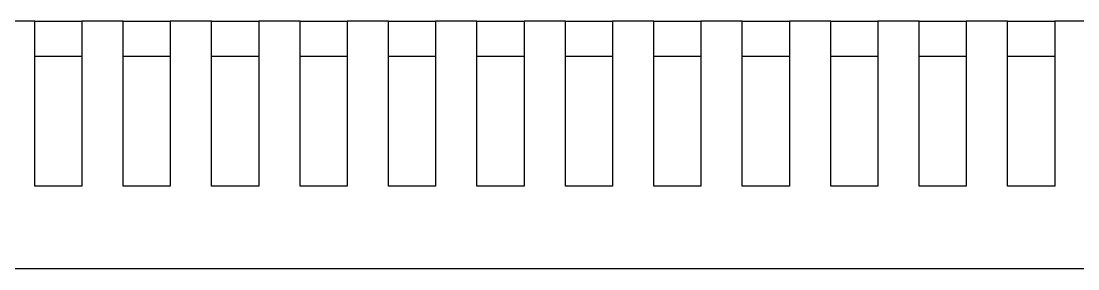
# Model space of a CAD drawing. Header units: millimetres. Extents: x 7140 to 8879, y -16257 to -5062.
# Drawn here: x 7469.42 to 7514.22, y -13267.05 to -13256.55 of the extents above; entities that cross this region are included whole.
import ezdxf

# ---------------------------------------------------------------- set-up
doc = ezdxf.new("R2010")
doc.units = ezdxf.units.MM

msp = doc.modelspace()

# ---------------------------------------------------------------- linework, layer by layer
at = {"color": 7, "linetype": 'Continuous', "lineweight": 30}
for p, q in [((7469.99217, -13256.54892), (7468.24217, -13256.54892)), ((7469.99217, -13263.54892), (7469.99217, -13256.54892)), ((7469.99217, -13256.54892), (7471.99217, -13256.54892)), ((7471.99217, -13256.54892), (7471.99217, -13263.54892)), ((7473.74217, -13256.54892), (7471.99217, -13256.54892)), ((7473.74217, -13263.54892), (7473.74217, -13256.54892)), ((7473.74217, -13256.54892), (7475.74217, -13256.54892)), ((7475.74217, -13256.54892), (7475.74217, -13263.54892)), ((7477.49217, -13256.54892), (7475.74217, -13256.54892)), ((7477.49217, -13263.54892), (7477.49217, -13256.54892)), ((7477.49217, -13256.54892), (7479.49217, -13256.54892)), ((7479.49217, -13256.54892), (7479.49217, -13263.54892)), ((7481.24217, -13256.54892), (7479.49217, -13256.54892)), ((7481.24217, -13263.54892), (7481.24217, -13256.54892)), ((7481.24217, -13256.54892), (7483.24217, -13256.54892)), ((7483.24217, -13256.54892), (7483.24217, -13263.54892)), ((7484.99217, -13256.54892), (7483.24217, -13256.54892)), ((7484.99217, -13263.54892), (7484.99217, -13256.54892)), ((7484.99217, -13256.54892), (7486.99217, -13256.54892)), ((7486.99217, -13256.54892), (7486.99217, -13263.54892)), ((7488.74217, -13256.54892), (7486.99217, -13256.54892)), ((7488.74217, -13263.54892), (7488.74217, -13256.54892)), ((7488.74217, -13256.54892), (7490.74217, -13256.54892)), ((7490.74217, -13256.54892), (7490.74217, -13263.54892)), ((7492.49217, -13256.54892), (7490.74217, -13256.54892)), ((7492.49217, -13263.54892), (7492.49217, -13256.54892)), ((7492.49217, -13256.54892), (7494.49217, -13256.54892)), ((7494.49217, -13256.54892), (7494.49217, -13263.54892)), ((7496.24217, -13256.54892), (7494.49217, -13256.54892)), ((7496.24217, -13263.54892), (7496.24217, -13256.54892)), ((7496.24217, -13256.54892), (7498.24217, -13256.54892)), ((7498.24217, -13256.54892), (7498.24217, -13263.54892)), ((7499.99217, -13256.54892), (7498.24217, -13256.54892)), ((7499.99217, -13263.54892), (7499.99217, -13256.54892)), ((7499.99217, -13256.54892), (7501.99217, -13256.54892)), ((7501.99217, -13256.54892), (7501.99217, -13263.54892)), ((7503.74217, -13256.54892), (7501.99217, -13256.54892)), ((7503.74217, -13263.54892), (7503.74217, -13256.54892)), ((7503.74217, -13256.54892), (7505.74217, -13256.54892)), ((7505.74217, -13256.54892), (7505.74217, -13263.54892)), ((7507.49217, -13256.54892), (7505.74217, -13256.54892)), ((7507.49217, -13263.54892), (7507.49217, -13256.54892)), ((7507.49217, -13256.54892), (7509.49217, -13256.54892)), ((7509.49217, -13256.54892), (7509.49217, -13263.54892)), ((7511.24217, -13256.54892), (7509.49217, -13256.54892)), ((7511.24217, -13263.54892), (7511.24217, -13256.54892)), ((7511.24217, -13256.54892), (7513.24217, -13256.54892)), ((7513.24217, -13256.54892), (7513.24217, -13263.54892)), ((7514.99217, -13256.54892), (7513.24217, -13256.54892)), ((7471.99217, -13258.04892), (7469.99217, -13258.04892)), ((7475.74217, -13258.04892), (7473.74217, -13258.04892)), ((7479.49217, -13258.04892), (7477.49217, -13258.04892)), ((7483.24217, -13258.04892), (7481.24217, -13258.04892)), ((7486.99217, -13258.04892), (7484.99217, -13258.04892)), ((7490.74217, -13258.04892), (7488.74217, -13258.04892)), ((7494.49217, -13258.04892), (7492.49217, -13258.04892)), ((7498.24217, -13258.04892), (7496.24217, -13258.04892)), ((7501.99217, -13258.04892), (7499.99217, -13258.04892)), ((7505.74217, -13258.04892), (7503.74217, -13258.04892)), ((7509.49217, -13258.04892), (7507.49217, -13258.04892)), ((7513.24217, -13258.04892), (7511.24217, -13258.04892)), ((7471.99217, -13263.54892), (7469.99217, -13263.54892)), ((7475.74217, -13263.54892), (7473.74217, -13263.54892)), ((7479.49217, -13263.54892), (7477.49217, -13263.54892)), ((7483.24217, -13263.54892), (7481.24217, -13263.54892)), ((7486.99217, -13263.54892), (7484.99217, -13263.54892)), ((7490.74217, -13263.54892), (7488.74217, -13263.54892)), ((7494.49217, -13263.54892), (7492.49217, -13263.54892)), ((7498.24217, -13263.54892), (7496.24217, -13263.54892)), ((7501.99217, -13263.54892), (7499.99217, -13263.54892)), ((7505.74217, -13263.54892), (7503.74217, -13263.54892)), ((7509.49217, -13263.54892), (7507.49217, -13263.54892)), ((7513.24217, -13263.54892), (7511.24217, -13263.54892)), ((7526.59217, -13267.04892), (7460.99217, -13267.04892))]:
    msp.add_line(p, q, dxfattribs=at)

doc.saveas('drawing.dxf')
